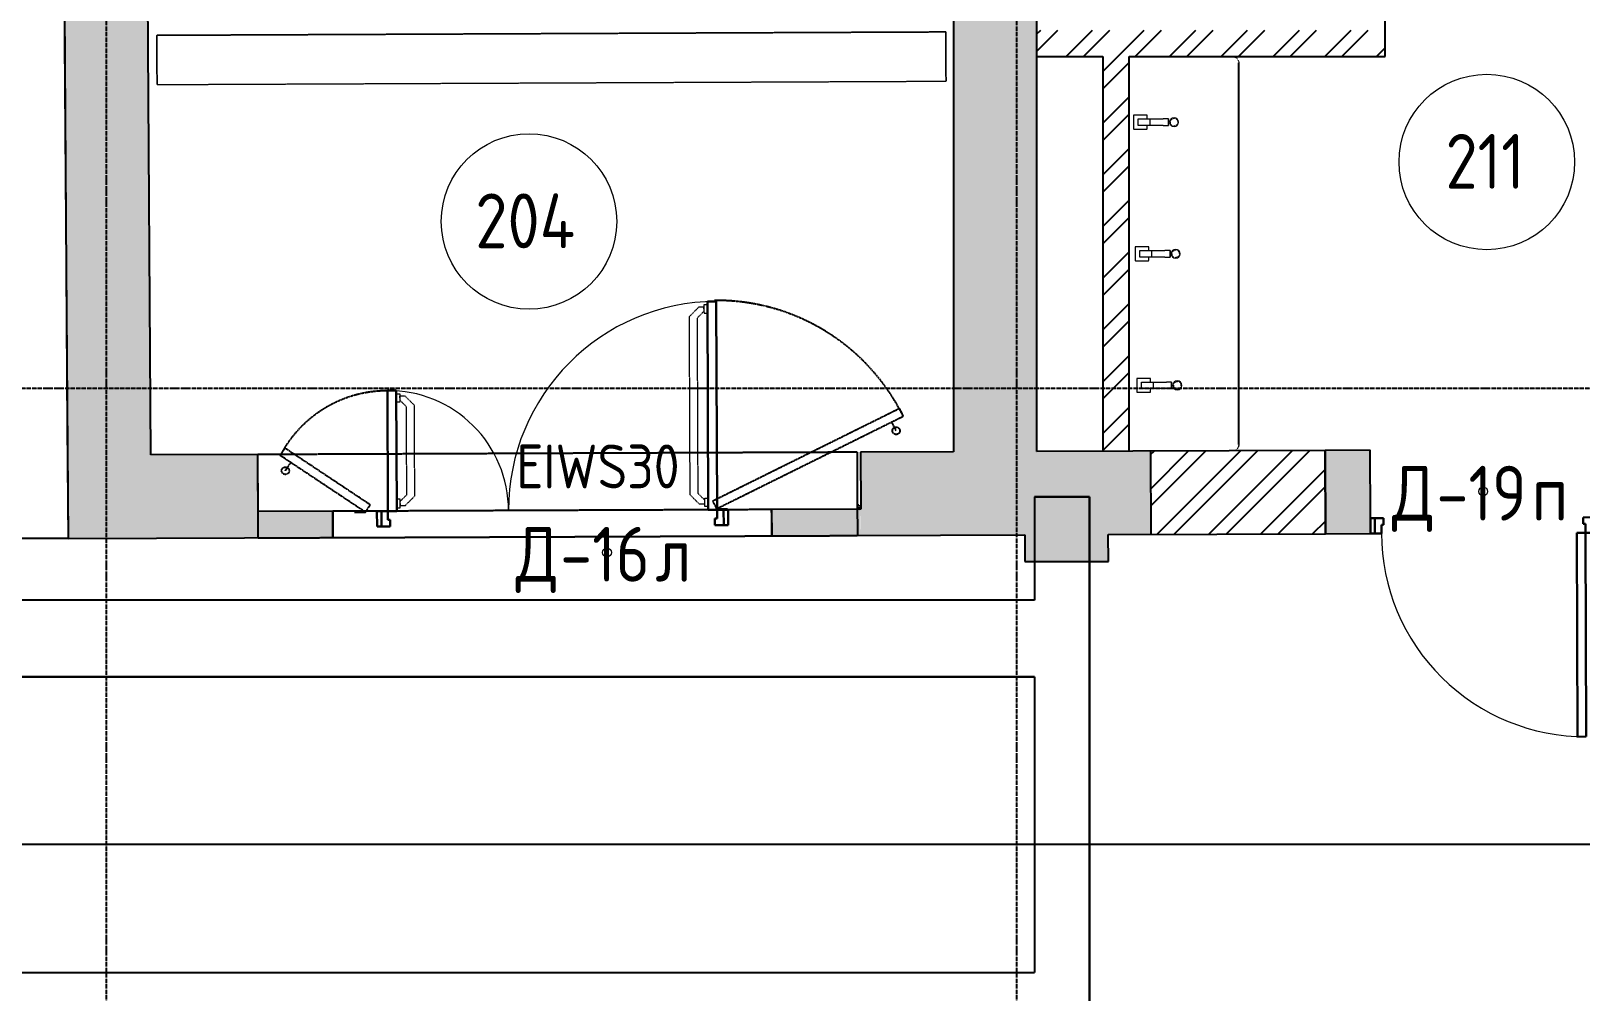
# Model space of a CAD drawing. Header units: millimetres. Extents: x -129048 to 476301, y -5853 to 215316.
# Drawn here: x 111355 to 118420, y 10659 to 15036 of the extents above; entities that cross this region are included whole.
import ezdxf

# ---------------------------------------------------------------- set-up
doc = ezdxf.new("R2010")
doc.units = ezdxf.units.MM
for name, pattern in [('ADSK_Линия сетки', [25, 20, -2.5, 0, -2.5]), ('ADSK_Сверху', [4.5, 3, -1.5]), ('ADSK_Снесено', [4.5, 3, -1.5]), ('ADSK_Штриховая_ш2 п1', [3, 2, -1])]:
    doc.linetypes.add(name, pattern=pattern)
for name, color, linetype, lineweight in [('Двери', 251, 'Continuous', 18), ('Каркас', 7, 'Continuous', 18), ('Марки дверей', 7, 'Continuous', 20), ('Марки помещений', 7, 'Continuous', 20), ('Сантехника', 251, 'Continuous', 18)]:
    doc.layers.add(name, color=color, linetype=linetype, lineweight=lineweight)
doc.layers.add('Линии', color=7, linetype='Continuous', lineweight=9, true_color=0x00a600)
doc.layers.add('Стены внутренние', color=5, linetype='Continuous', lineweight=18, true_color=0x0000ff)
doc.styles.add('GOST Common_1', font='GOST Common_0.ttf', dxfattribs={"width": 0.9, "height": 200})
doc.styles.add('GOST Common_2', font='GOST Common_0.ttf', dxfattribs={"width": 0.9, "height": 250})
pattern_1 = [(45, (108139.4, 150), (-117.8655, 117.8655), []), (45, (108217.98, 150), (-117.8655, 117.8655), [])]

# ---------------------------------------------------------------- blocks, each defined once
blk = doc.blocks.new('ADSK_БалкаЖБ_Прямоугольная - 224_5х245мм-824364-02 План 2-го этажа маркировочный')
at = {"layer": 'Каркас', "color": 253, "linetype": 'ADSK_Сверху', "true_color": 0xaaaaaa}
for p, q in [((-1798, 112.2), (-1798, -112.3)), ((-1798, 112.2), (1798, 112.2)), ((1798, -112.3), (1798, 112.2)), ((-1798, -112.3), (1798, -112.3))]:
    blk.add_line(p, q, dxfattribs=at)
at = {"layer": 'Каркас', "color": 253, "linetype": 'ADSK_Сверху', "true_color": 0xb2b2b2}
for p, q in [((-1798, -112.3), (-1798, 112.2)), ((1798, 112.2), (-1798, 112.2)), ((1798, 112.2), (1798, -112.3)), ((-1798, -112.3), (1798, -112.3))]:
    blk.add_line(p, q, dxfattribs=at)
blk = doc.blocks.new('Раковина с 2-3 кранами для санузла - 500x1800 3 taps-V211-02 План 2-го этажа маркировочный')
at = {"layer": 'Сантехника'}
for p, q in [((-764.1, 503.1), (-763.2, 503.9)), ((1018.1, 499.1), (1018.9, 498.2)), ((-490, 189.1), (-460, 189.1)), ((-490, 189.1), (-490, 166.1)), ((-460, 189.1), (-490, 189.1)), ((-490, 106.5), (-490, 166.1)), ((-460, 166.1), (-460, 189.1)), ((-460, 166.1), (-460, 106.5)), ((110, 196.6), (140, 196.6)), ((110, 196.6), (110, 173.6)), ((140, 196.6), (110, 196.6)), ((110, 114), (110, 173.6)), ((140, 173.6), (140, 196.6)), ((140, 173.6), (140, 114)), ((710, 204.1), (740, 204.1)), ((710, 204.1), (710, 181.1)), ((740, 204.1), (710, 204.1)), ((710, 121.5), (710, 181.1)), ((740, 181.1), (740, 204.1)), ((740, 181.1), (740, 121.5)), ((-506.8, 91.2), (-506.8, 31.6)), ((-490, 93.1), (-504.9, 93.1)), ((-490, 71.5), (-490, 106.5)), ((-460, 106.5), (-490, 106.5)), ((-490, 51.5), (-490, 71.5)), ((-460, 106.5), (-460, 71.5)), ((-445.4, 93.1), (-460, 93.1)), ((-460, 71.5), (-460, 51.5)), ((-443.5, 31.6), (-443.5, 91.2)), ((93.2, 98.7), (93.2, 39.1)), ((110, 100.6), (95.1, 100.6)), ((110, 79), (110, 114)), ((140, 114), (110, 114)), ((110, 59), (110, 79)), ((140, 114), (140, 79)), ((154.6, 100.6), (140, 100.6)), ((140, 79), (140, 59)), ((156.5, 39.1), (156.5, 98.7)), ((693.2, 106.2), (693.2, 46.6)), ((710, 108.1), (695.1, 108.1)), ((710, 86.5), (710, 121.5)), ((740, 121.5), (710, 121.5)), ((710, 66.5), (710, 86.5)), ((740, 121.5), (740, 86.5)), ((754.6, 108.1), (740, 108.1)), ((740, 86.5), (740, 66.5)), ((756.5, 46.6), (756.5, 106.2)), ((-505.3, 30.1), (-445, 30.1)), ((-460, 51.5), (-490, 51.5)), ((94.7, 37.6), (155, 37.6)), ((140, 59), (110, 59)), ((694.7, 45.1), (755, 45.1)), ((740, 66.5), (710, 66.5))]:
    blk.add_line(p, q, dxfattribs=at)
at = {"layer": 'Сантехника', "flags": 128}
for points in [[(-770.4, 495.9), (-769.8, 496.9), (-769.1, 497.9), (-768.3, 498.9), (-767.6, 499.8)], [(-758.1, 507), (-757, 507.5), (-755.9, 508), (-754.7, 508.4)], [(-752.4, 509.1), (-751.3, 509.3), (-750.1, 509.6), (-748.9, 509.7), (-747.7, 509.9), (-746.5, 510), (-745.3, 510), (-745, 510)], [(995, 510), (996.2, 510), (997.4, 509.9), (998.6, 509.8), (999.8, 509.6), (1001, 509.4), (1002.1, 509.1)], [(1004.4, 508.5), (1005.6, 508.1), (1006.7, 507.6), (1007.8, 507.1), (1008.9, 506.6)], [(1010.9, 505.4), (1011.9, 504.8), (1012.9, 504.1), (1013.9, 503.3), (1014.8, 502.6)], [(-775, 480), (-775, 481.2), (-774.9, 482.4), (-774.8, 483.6), (-774.6, 484.8), (-774.4, 486), (-774.1, 487.1)], [(-773.5, 489.4), (-773.1, 490.6), (-772.6, 491.7), (-772.1, 492.8), (-771.6, 493.9)], [(1022, 493.1), (1022.5, 492), (1023, 490.9)]]:
    blk.add_lwpolyline(points, dxfattribs=at)
at = {"layer": 'Сантехника'}
for centre, radius, start, end in [((-475, 215), 20, 0, 180), ((-475, 215), 20, 180, 360), ((-475, 215), 18.2, 165.15778, 180), ((-475, 215), 18.2, 180, 191.34075), ((-475, 215), 16.3, 175.36727, 180), ((-475, 215), 16.3, 175.36727, 180), ((-475, 215), 16.3, 180, 198.62064), ((-475, 215), 16.3, 180, 198.62064), ((-475, 215), 18.2, 95.84531, 146.66266), ((-475, 215), 18.2, 85.13096, 94.18327), ((-475, 215), 18.2, 52.75928, 62.71908), ((-475, 215), 16.3, 36.87489, 45), ((-475, 215), 16.3, 36.87489, 45), ((-475, 215), 18.2, 45, 49.4056), ((-475, 215), 18.2, 28.98332, 39.73377), ((-475, 215), 16.3, 0, 18.62064), ((-475, 215), 16.3, 0, 18.62064), ((-475, 215), 16.3, 355.36727, 360), ((-475, 215), 16.3, 355.36727, 360), ((-475, 215), 18.2, 345.15778, 360), ((-475, 215), 18.2, 0, 11.34075), ((125, 222.5), 20, 0, 180), ((125, 222.5), 20, 180, 360), ((125, 222.5), 18.2, 165.15778, 180), ((125, 222.5), 18.2, 180, 191.34075), ((125, 222.5), 16.3, 175.36727, 180), ((125, 222.5), 16.3, 175.36727, 180), ((125, 222.5), 16.3, 180, 198.62064), ((125, 222.5), 16.3, 180, 198.62064), ((125, 222.5), 18.2, 208.98332, 219.73377), ((125, 222.5), 18.2, 95.84531, 146.66266), ((125, 222.5), 16.3, 216.87489, 225), ((125, 222.5), 16.3, 216.87489, 225), ((125, 222.5), 18.2, 85.13096, 94.18327), ((125, 222.5), 18.2, 275.84531, 326.66266), ((125, 222.5), 18.2, 52.75928, 62.71908), ((125, 222.5), 16.3, 36.87489, 45), ((125, 222.5), 16.3, 36.87489, 45), ((125, 222.5), 18.2, 45, 49.4056), ((125, 222.5), 18.2, 28.98332, 39.73377), ((125, 222.5), 16.3, 0, 18.62064), ((125, 222.5), 16.3, 0, 18.62064), ((125, 222.5), 16.3, 355.36727, 360), ((125, 222.5), 16.3, 355.36727, 360), ((125, 222.5), 18.2, 345.15778, 360), ((125, 222.5), 18.2, 0, 11.34075), ((725, 230), 20, 0, 180), ((725, 230), 20, 180, 360), ((725, 230), 18.2, 165.15778, 180), ((725, 230), 18.2, 180, 191.34075), ((725, 230), 16.3, 175.36727, 180), ((725, 230), 16.3, 175.36727, 180), ((725, 230), 16.3, 180, 198.62064), ((725, 230), 16.3, 180, 198.62064), ((725, 230), 18.2, 208.98332, 219.73377), ((725, 230), 18.2, 95.84531, 146.66266), ((725, 230), 16.3, 216.87489, 225), ((725, 230), 16.3, 216.87489, 225), ((725, 230), 18.2, 225, 229.4056), ((725, 230), 18.2, 232.75928, 242.71908), ((725, 230), 18.2, 85.13096, 94.18327), ((725, 230), 18.2, 275.84531, 326.66266), ((725, 230), 18.2, 52.75928, 62.71908), ((725, 230), 16.3, 36.87489, 45), ((725, 230), 16.3, 36.87489, 45), ((725, 230), 18.2, 45, 49.4056), ((725, 230), 18.2, 28.98332, 39.73377), ((725, 230), 16.3, 0, 18.62064), ((725, 230), 16.3, 0, 18.62064), ((725, 230), 16.3, 355.36727, 360), ((725, 230), 16.3, 355.36727, 360), ((725, 230), 18.2, 345.15778, 360), ((725, 230), 18.2, 0, 11.34075), ((-475, 215), 18.2, 208.98332, 219.73377), ((-475, 215), 16.3, 216.87489, 225), ((-475, 215), 16.3, 216.87489, 225), ((-475, 215), 18.2, 225, 229.4056), ((-475, 215), 18.2, 232.75928, 242.71908), ((-475, 215), 18.2, 265.13096, 274.18327), ((-475, 215), 18.2, 275.84531, 326.66266), ((125, 222.5), 18.2, 225, 229.4056), ((125, 222.5), 18.2, 232.75928, 242.71908), ((125, 222.5), 18.2, 265.13096, 274.18327), ((725, 230), 18.2, 265.13096, 274.18327), ((-504.9, 91.2), 1.87, 90, 180), ((-504.9, 91.2), 1.87, 120, 150), ((-504.9, 91.2), 1.87, 120, 150), ((-504.9, 91.2), 1.87, 120, 150), ((-445.4, 91.2), 1.87, 0, 90), ((-445.4, 91.2), 1.87, 30, 60), ((-445.4, 91.2), 1.87, 30, 60), ((-445.4, 91.2), 1.87, 30, 60), ((95.1, 98.7), 1.87, 90, 180), ((95.1, 98.7), 1.87, 120, 150), ((95.1, 98.7), 1.87, 120, 150), ((95.1, 98.7), 1.87, 120, 150), ((154.6, 98.7), 1.87, 0, 90), ((154.6, 98.7), 1.87, 30, 60), ((154.6, 98.7), 1.87, 30, 60), ((154.6, 98.7), 1.87, 30, 60), ((695.1, 106.2), 1.87, 90, 180), ((695.1, 106.2), 1.87, 120, 150), ((695.1, 106.2), 1.87, 120, 150), ((695.1, 106.2), 1.87, 120, 150), ((754.6, 106.2), 1.87, 0, 90), ((754.6, 106.2), 1.87, 30, 60), ((754.6, 106.2), 1.87, 30, 60), ((754.6, 106.2), 1.87, 30, 60), ((-505.3, 31.6), 1.49, 180, 270), ((-445, 31.6), 1.49, 270, 360), ((94.7, 39.1), 1.49, 180, 270), ((155, 39.1), 1.49, 270, 360), ((694.7, 46.6), 1.49, 180, 270), ((755, 46.6), 1.49, 270, 360)]:
    blk.add_arc(centre, radius, start, end, dxfattribs=at)
blk = doc.blocks.new('AC_Дверь_Однопольная - Д-19п 1030х2200h-1983139-02 План 2-го этажа маркировочный')
at = {"layer": 'Двери', "lineweight": 30}
for p, q in [((-465, 1120), (-425, 1120)), ((-465, 190), (-465, 1120)), ((-425, 1120), (-425, 190)), ((-515, 190), (-495, 190)), ((-515, 120), (-515, 190)), ((-495, 190), (-465, 190)), ((-495, 120), (-495, 190)), ((-495, 190), (-495, 120)), ((-425, 190), (-465, 190)), ((-465, 190), (-465, 150)), ((-465, 150), (-455, 150)), ((-455, 150), (-455, 120)), ((455, 150), (465, 150)), ((455, 120), (455, 150)), ((465, 190), (495, 190)), ((465, 150), (465, 190)), ((495, 190), (495, 120)), ((495, 190), (515, 190)), ((495, 120), (495, 190)), ((515, 190), (515, 120)), ((-495, 120), (-515, 120)), ((-455, 120), (-495, 120)), ((495, 120), (455, 120)), ((515, 120), (495, 120))]:
    blk.add_line(p, q, dxfattribs=at)
at = {"layer": 'Двери'}
blk.add_arc((-465, 190), 930, 0, 90, dxfattribs=at)
blk = doc.blocks.new('AC_Дверь_Двупольная - Д-16л 1500х2200h 2-2314638-02 План 2-го этажа маркировочный')
at = {"layer": 'Двери', "linetype": 'ADSK_Сверху', "lineweight": 9}
for p, q in [((710, 995), (694, 995)), ((694, 995), (694, 956.5)), ((670.3, 984.5), (627.5, 941.7)), ((627.5, 128.4), (627.5, 941.7)), ((694, 965.7), (663.9, 935.6)), ((663.9, 134.4), (663.9, 935.6)), ((694, 984.5), (670.3, 984.5)), ((694, 975.8), (694, 984.5)), ((694, 956.5), (710, 956.5)), ((-710, 595), (-694, 595)), ((-694, 595), (-694, 556.5)), ((-694, 575.8), (-694, 584.5)), ((-694, 584.5), (-670.3, 584.5)), ((-694, 565.7), (-663.9, 535.6)), ((-670.3, 584.5), (-627.5, 541.7)), ((-694, 556.5), (-710, 556.5)), ((-663.9, 134.4), (-663.9, 535.6)), ((-627.5, 128.4), (-627.5, 541.7)), ((-694, 113.5), (-710, 113.5)), ((-710, 75), (-694, 75)), ((-694, 104.3), (-663.9, 134.4)), ((-694, 75), (-694, 113.5)), ((-694, 94.3), (-694, 85.6)), ((-694, 85.6), (-670.3, 85.6)), ((-670.3, 85.6), (-627.5, 128.4)), ((670.3, 85.6), (627.5, 128.4)), ((694, 104.3), (663.9, 134.4)), ((694, 85.6), (670.3, 85.6)), ((694, 75), (694, 113.5)), ((694, 113.5), (710, 113.5)), ((710, 75), (694, 75))]:
    blk.add_line(p, q, dxfattribs=at)
at = {"layer": 'Двери', "lineweight": 30}
for p, q in [((750, 1010), (710, 1010)), ((710, 1010), (710, 60)), ((750, 60), (750, 1010)), ((-750, 610), (-710, 610)), ((-750, 60), (-750, 610)), ((-710, 610), (-710, 60)), ((-800, 60), (-780, 60)), ((-800, -10), (-800, 60)), ((-780, 60), (-750, 60)), ((-780, -10), (-780, 60)), ((-780, 60), (-780, -10)), ((-710, 60), (-750, 60)), ((-750, 60), (-750, 20)), ((-750, 20), (-740, 20)), ((-740, 20), (-740, -10)), ((710, 60), (750, 60)), ((750, 20), (740, 20)), ((740, 20), (740, -10)), ((780, 60), (750, 60)), ((750, 60), (750, 20)), ((780, -10), (780, 60)), ((800, 60), (780, 60)), ((780, 60), (780, -10)), ((800, -10), (800, 60)), ((-780, -10), (-800, -10)), ((-740, -10), (-780, -10)), ((740, -10), (780, -10)), ((780, -10), (800, -10))]:
    blk.add_line(p, q, dxfattribs=at)
at = {"layer": 'Двери'}
for centre, radius, start, end in [((750, 60), 950, 90, 180), ((-750, 60), 550, 360, 90)]:
    blk.add_arc(centre, radius, start, end, dxfattribs=at)
blk = doc.blocks.new('ADSK_Марка_Помещение_ОдноЗначение - Номер-247393-02 План 2-го этажа маркировочный')
at = {"layer": 'Марки помещений'}
blk.add_circle((0, 0), 4, dxfattribs=at)
blk = doc.blocks.new('ADSK_Марка_Дверь - Типоразмер_ADSK_Марка-58376-02 План 2-го этажа маркировочный')
at = {"layer": 'Марки дверей', "lineweight": 9}
blk.add_circle((0, 0), 0.2, dxfattribs=at)

msp = doc.modelspace()

# ---------------------------------------------------------------- hatches: boundary and pattern name
at = {"layer": 'Стены внутренние', "lineweight": 25, "true_color": 0x636466}
for points in [[(111524.61942, 12721.13609), (111904.61833, 12722.6275), (111849.52038, 20558.63165), (111572.89859, 20558.63165), (111572.79445, 20560.99148), (111469.49439, 20560.99148), (111523.73081, 12847.51427)], [(115560.20712, 13116.97772), (115940.20712, 13118.46913), (115940.20712, 20558.63165), (115560.20712, 20558.63165), (115560.20712, 14580.76738)], [(111904.61833, 12722.6275), (112390.92342, 12724.53613), (112389.43203, 13104.5332), (111901.94646, 13102.61994), (111903.7402, 12847.51416)], [(115885.82071, 12616.29407), (116265.81998, 12617.03954), (116265.57926, 12739.7432), (115885.58146, 12738.25181)]]:
    msp.add_hatch(color=251, dxfattribs=at).paths.add_polyline_path(points)
h = msp.add_hatch(dxfattribs=at)
h.set_pattern_fill('FP_2', color=251, style=0, pattern_type=2)
h.set_pattern_definition(pattern_1)
h.paths.add_polyline_path([(116493.15659, 14920.11752), (117527.20712, 14920.11752), (117527.20712, 15040.11752), (115940.20712, 15040.11752), (115940.20712, 14920.11752), (116468.37849, 14920.11752)])
h = msp.add_hatch(dxfattribs=at)
h.set_pattern_fill('FP_2', color=251, style=0, pattern_type=2)
h.set_pattern_definition(pattern_1)
h.paths.add_polyline_path([(116240.20712, 13119.64655), (116360.20712, 13120.11752), (116360.20712, 14920.11752), (116240.20712, 14920.11752), (116240.20712, 13123.62354)])
h = msp.add_hatch(color=251, dxfattribs=at)
h.paths.add_polyline_path([(115138.00814, 12735.31776), (116459.97718, 12740.50617), (116458.48578, 13120.50324), (115136.51675, 13115.31484), (115137.56781, 12847.51204)])
h.paths.add_polyline_path([(117255.00657, 12743.62647), (117460.26441, 12744.43205), (117458.77301, 13124.42913), (117253.51517, 13123.62354), (117254.59884, 12847.51204)])
h.paths.add_polyline_path([(118490.25647, 12748.47452), (118934.63569, 12750.2186), (118934.63569, 13130.22153), (118488.76508, 13128.47159), (118490.24963, 12750.2186)])
h = msp.add_hatch(dxfattribs=at)
h.set_pattern_fill('FP_2', color=251, style=0, pattern_type=2)
h.set_pattern_definition(pattern_1)
h.paths.add_polyline_path([(116459.97718, 12740.50617), (117255.00657, 12743.62647), (117253.51517, 13123.62354), (116458.48578, 13120.50324), (116459.5572, 12847.51204)])
h = msp.add_hatch(color=251, dxfattribs=at)
h.paths.add_polyline_path([(112390.92342, 12724.53613), (112731.68946, 12725.87355), (112731.21849, 12845.87263), (112390.45246, 12844.5352)])
h.paths.add_polyline_path([(114731.67405, 12733.723), (115138.00814, 12735.31776), (115136.51675, 12855.31283), (114731.20309, 12853.72208), (114731.22746, 12847.51204)])

# ---------------------------------------------------------------- linework, layer by layer
at = {"linetype": 'ADSK_Линия сетки', "lineweight": 25}
for p, q in [((111699.30993, -3863.55169), (111699.30993, 44571.85247)), ((115849.30993, -3863.55169), (115849.30993, 21818.8012)), ((97053.17482, 13406.78828), (165281.11784, 13406.78828))]:
    msp.add_line(p, q, dxfattribs=at)
at = {"color": 251, "lineweight": 25, "true_color": 0x636466}
msp.add_line((116860.20712, 13150.11752), (116860.20712, 14890.11752), dxfattribs=at)
for points in [[(108429.89827, 8679.25245), (101998.3575, 8679.25245), (101860.64834, 43878.86858), (112082.89859, 43878.86858), (112082.89859, 21068.63165), (111469.49439, 21068.63165), (111521.03284, 13231.21845)], [(108910.52572, 11328.12025), (154861.07324, 11328.12025), (154859.2518, 21054.56631), (154172.61168, 21084.05859)], [(111521.03284, 13231.21845), (111524.61884, 12721.21845), (108910.52572, 12721.21845), (108910.52572, 11068.39612)]]:
    msp.add_lwpolyline(points, dxfattribs=at)
at = {"layer": 'Каркас', "color": 251, "linetype": 'ADSK_Сверху', "lineweight": 25, "true_color": 0x636466}
for p, q in [((116179.11068, 12912.02222), (115929.11068, 12912.02222)), ((115929.11068, 12912.02222), (116179.11068, 12912.02222)), ((115929.11068, 12912.02222), (115929.11068, 12441.09652)), ((115929.11068, 12912.02222), (115929.11068, 12441.09652)), ((116179.11068, 9181.78828), (116179.11068, 12912.02222)), ((116179.11068, 12912.02222), (116179.11068, 9181.78828)), ((115929.11068, 12441.09652), (108761.6844, 12441.09652)), ((115929.11068, 12441.09652), (108761.6844, 12441.09652)), ((108761.6844, 12091.09652), (115929.11068, 12091.09652)), ((115929.11068, 12091.09652), (108761.6844, 12091.09652)), ((115929.11068, 12091.09652), (115929.11068, 10741.09652)), ((115929.11068, 12091.09652), (115929.11068, 10741.09652)), ((115929.11068, 10741.09652), (108761.6844, 10741.09652)), ((115929.11068, 10741.09652), (108761.6844, 10741.09652))]:
    msp.add_line(p, q, dxfattribs=at)
at = {"layer": 'Линии', "color": 251, "linetype": 'ADSK_Штриховая_ш2 п1', "lineweight": 25, "true_color": 0x636466}
for p, q in [((114461.99724, 12893.15847), (115313.10856, 13315.1887)), ((115313.10856, 13315.1887), (115330.87826, 13279.35244)), ((114479.76694, 12857.3222), (115330.87826, 13279.35244)), ((115298.54821, 13213.09288), (115278.55731, 13253.40868)), ((112491.15131, 13100.47398), (112513.30158, 13133.78112)), ((112879.84046, 12841.98377), (112491.15131, 13100.47398)), ((112901.99073, 12875.29091), (112513.30158, 13133.78112)), ((112514.86068, 13030.66406), (112539.77973, 13068.13459)), ((112879.84046, 12841.98377), (112901.99073, 12875.29091)), ((114461.99724, 12893.15847), (114479.76694, 12857.3222)), ((114479.76694, 12857.3222), (114529.76464, 12857.80153)), ((112829.84276, 12841.50444), (112879.84046, 12841.98377))]:
    msp.add_line(p, q, dxfattribs=at)
for centre in [(115298.54821, 13213.09288), (112514.86068, 13030.66406)]:
    msp.add_circle(centre, 17, dxfattribs=at)
for centre, radius, start, end in [((114479.76694, 12857.3222), 950, 26.374874835, 90.612323889), ((112979.80416, 12842.9603), 552.35396, 90, 152.21135405)]:
    msp.add_arc(centre, radius, start, end, dxfattribs=at)
at = {"layer": 'Стены внутренние', "color": 251, "lineweight": 25, "true_color": 0x636466}
for p, q in [((111901.94646, 13102.61994), (111849.52038, 20558.63165)), ((115560.20712, 20558.63165), (115560.20712, 13116.97772)), ((115940.20712, 13118.46913), (115940.20712, 20558.63165)), ((111488.81704, 17812.93302), (111524.61942, 12721.13609)), ((117527.20712, 14920.11752), (117527.20712, 15240.11752)), ((115940.20712, 14920.11752), (116240.20712, 14920.11752)), ((116240.20712, 14920.11752), (116240.20712, 13119.64655)), ((116360.20712, 13120.11752), (116360.20712, 14920.11752)), ((116360.20712, 14920.11752), (117527.20712, 14920.11752)), ((112389.43203, 13104.5332), (111901.94646, 13102.61994)), ((112390.45246, 12844.5352), (112389.43203, 13104.5332)), ((115560.20712, 13116.97772), (115136.51675, 13115.31484)), ((115136.51675, 13115.31484), (115137.53717, 12855.31684)), ((117253.51517, 13123.62354), (115940.20712, 13118.46913)), ((116458.48578, 13120.50324), (116459.97718, 12740.50617)), ((117458.77301, 13124.42913), (117253.51517, 13123.62354)), ((117253.51517, 13123.62354), (117255.00657, 12743.62647)), ((117255.00657, 12743.62647), (117253.51517, 13123.62354)), ((117459.98968, 12814.43151), (117458.77301, 13124.42913)), ((112731.21849, 12845.87263), (112390.45246, 12844.5352)), ((112731.68946, 12725.87355), (112731.21849, 12845.87263)), ((115137.53717, 12855.31684), (114731.20309, 12853.72208)), ((114731.20309, 12853.72208), (114731.67405, 12733.723)), ((111524.61942, 12721.13609), (112731.68946, 12725.87355)), ((114731.67405, 12733.723), (115885.58146, 12738.25181)), ((115885.58146, 12738.25181), (115885.82071, 12616.29407)), ((116265.57926, 12739.7432), (117255.00657, 12743.62647)), ((116265.81998, 12617.03954), (116265.57926, 12739.7432)), ((117255.00657, 12743.62647), (117460.26441, 12744.43205)), ((115885.82071, 12616.29407), (116265.81998, 12617.03954))]:
    msp.add_line(p, q, dxfattribs=at)
at = {"layer": 'Стены внутренние', "color": 251, "linetype": 'ADSK_Сверху', "lineweight": 25, "true_color": 0x636466}
for p, q in [((115120.50675, 13115.252), (112389.43203, 13104.5332)), ((112390.92342, 12724.53613), (112389.43203, 13104.5332)), ((115120.50675, 13115.252), (115121.99815, 12735.25493)), ((115129.24591, 12873.63983), (115121.45528, 12873.57333)), ((115129.24591, 12873.63983), (115129.44339, 12850.50306)), ((112390.92342, 12724.53613), (115121.99815, 12735.25493))]:
    msp.add_line(p, q, dxfattribs=at)
at = {"layer": 'Стены внутренние', "color": 251, "linetype": 'ADSK_Снесено', "lineweight": 25, "true_color": 0x636466}
for p, q in [((112932.40141, 12846.66222), (112731.21849, 12845.87263)), ((112731.21849, 12845.87263), (112731.68946, 12725.87355)), ((114442.38978, 12852.58856), (113022.40072, 12847.01544)), ((114731.20309, 12853.72208), (114532.38909, 12852.94178)), ((114731.67405, 12733.723), (114731.20309, 12853.72208)), ((112731.68946, 12725.87355), (114731.67405, 12733.723))]:
    msp.add_line(p, q, dxfattribs=at)

# ---------------------------------------------------------------- block references
at = {"layer": 'Двери', "color": 251, "linetype": 'ADSK_Сверху', "lineweight": 25, "true_color": 0x636466, "rotation": 0.2248707922040931}
msp.add_blockref('AC_Дверь_Двупольная - Д-16л 1500х2200h 2-2314638-02 План 2-го этажа маркировочный', (113732.63073, 12789.80246), dxfattribs=at)
at = {"layer": 'Двери', "color": 251, "lineweight": 25, "true_color": 0x636466, "rotation": 180.224870792204}
msp.add_blockref('AC_Дверь_Однопольная - Д-19п 1030х2200h-1983139-02 План 2-го этажа маркировочный', (117974.51474, 12936.45182), dxfattribs=at)
at = {"layer": 'Каркас', "color": 251, "linetype": 'ADSK_Сверху', "lineweight": 25, "true_color": 0x636466, "rotation": 0.2463562561203794}
msp.add_blockref('ADSK_БалкаЖБ_Прямоугольная - 224_5х245мм-824364-02 План 2-го этажа маркировочный', (113727.44866, 14911.67834), dxfattribs=at)
at = {"layer": 'Марки дверей', "color": 251, "lineweight": 25, "true_color": 0x636466, "xscale": 99.99999999999993, "yscale": 99.99999999999993, "zscale": 99.99999999999993}
for p in [(117974.51474, 12936.45182), (113980.63263, 12658.02852)]:
    msp.add_blockref('ADSK_Марка_Дверь - Типоразмер_ADSK_Марка-58376-02 План 2-го этажа маркировочный', p, dxfattribs=at)
at = {"layer": 'Марки помещений', "color": 251, "lineweight": 25, "true_color": 0x636466, "xscale": 99.99999999999993, "yscale": 99.99999999999993, "zscale": 99.99999999999993}
for p in [(117990.69959, 14438.59514), (113625.25255, 14167.33384)]:
    msp.add_blockref('ADSK_Марка_Помещение_ОдноЗначение - Номер-247393-02 План 2-го этажа маркировочный', p, dxfattribs=at)
at = {"layer": 'Сантехника', "color": 251, "lineweight": 25, "true_color": 0x636466, "rotation": 269.9999999999999}
msp.add_blockref('Раковина с 2-3 кранами для санузла - 500x1800 3 taps-V211-02 План 2-го этажа маркировочный', (116350.20712, 14145.11752), dxfattribs=at)

# ---------------------------------------------------------------- texts
at = {"layer": 'Марки дверей', "color": 251, "lineweight": 25, "true_color": 0x636466, "attachment_point": 1}
for s, insert, char_height, width, style in [('EIWS30', (113567.35335, 13150.44252), 200, 959.6199375, 'GOST Common_2'), ('\\fGOST Common|b0|i0|c204|p34|;\\W.9;Д', (117558.53547, 13053.46491), 250, 245.316375, 'GOST Common_1'), ('-19', (117760.94172, 13053.46491), 250, 526.7086875, 'GOST Common_1'), ('\\fGOST Common|b0|i0|c204|p34|;\\W.9;п', (118195.51984, 13053.46491), 250, 194.8100625, 'GOST Common_1'), ('\\fGOST Common|b0|i0|c204|p34|;\\W.9;Д', (113564.65335, 12775.04161), 250, 245.316375, 'GOST Common_1'), ('-16', (113767.0596, 12775.04161), 250, 526.7086875, 'GOST Common_1'), ('\\fGOST Common|b0|i0|c204|p34|;\\W.9;л', (114201.63773, 12775.04161), 250, 194.8100625, 'GOST Common_1')]:
    msp.add_mtext(s, dxfattribs=dict(at, insert=insert, char_height=char_height, width=width, style=style))
at = {"layer": 'Марки помещений', "color": 251, "lineweight": 25, "true_color": 0x636466, "char_height": 250, "attachment_point": 1, "style": 'GOST Common_1'}
for s, insert, width in [('211', (117802.14233, 14566.32021), 468.9871875), ('204', (113380.44529, 14295.05891), 606.07575)]:
    msp.add_mtext(s, dxfattribs=dict(at, insert=insert, width=width))

doc.saveas('drawing.dxf')
